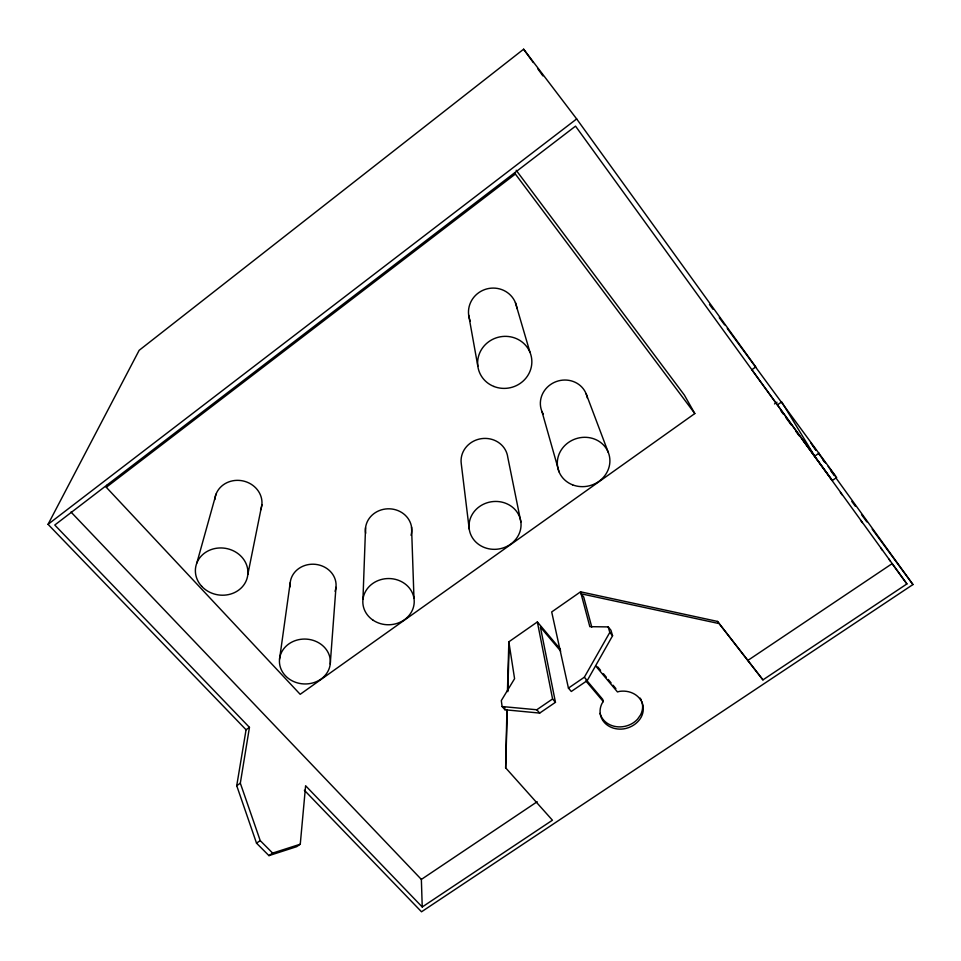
<?xml version="1.0" encoding="UTF-8"?>
<svg xmlns="http://www.w3.org/2000/svg" width="961" height="961" viewBox="0 0 961 961"><rect width="100%" height="100%" fill="white"/><g stroke="black" fill="none" stroke-linecap="round" stroke-linejoin="round"><path stroke-width="1.44" d="M506.915 710.371L505.654 767.839L552.431 820.201L422.239 906.98L305.61 785.75L300.264 844.214L296.709 846.665L268.948 855.638L256.515 843.157L236.73 785.714L246.064 729.771L249.452 727.369L54.777 525.03L575.531 126.143L906.908 583.928L762.938 679.883L717.483 621.419L580.564 591.82L551.698 611.953L568.431 688.112L571.29 691.476L587.219 680.604L612.565 635.762L610.944 630.236L608.205 626.908L589.826 626.668L580.564 591.82M507.456 690.995L508.849 641.816L537.355 621.947L560.419 649.276M505.654 767.839L507.312 709.602M507.816 691.68L509.174 643.894M362.958 599.232L365.552 527.733M330.236 664.075A25.479 22.451 2.7 0 0 294.474 640.915A25.479 22.451 2.7 0 0 289.982 679.559A25.479 22.451 2.7 0 0 330.236 664.075L335.966 587.315M279.531 659.222L290.21 582.702M300.264 844.214L272.636 853.092L260.215 840.599L240.322 783.179L249.452 727.369M247.842 574.378L261.897 504.621M196.825 563.074L216.033 494.134M516.177 170.265L684.364 395.067L694.815 413.554L300.18 694.31L106.287 487.275L107.5 484.644M246.064 729.771L48.05 524.334L139.153 350.321L523.625 49.203L576.672 118.936L755.766 366.922L751.85 369.721L832.322 480.488L836.671 477.497L727.285 328.506M568.431 688.112L584.348 677.217L609.803 632.41L608.205 626.908M586.378 680.016L602.715 699.368L603.28 701.554L602.03 703.368A21.767 18.836 -13.6 0 0 623.617 728.906C630.884 727.777 637.66 723.561 641.251 717.038A21.767 18.836 -13.6 0 0 639.389 698.215A21.767 18.836 -13.6 0 0 619.749 691.343L617.455 691.932L595.604 665.853M48.05 524.334L576.672 118.936M106.287 487.275L515.372 174.037L514.796 172.668M774.518 403.932L776.968 402.203M236.73 785.714L240.322 783.179M777.473 404.857L781.689 401.89L814.712 456.151L819.072 453.124M256.515 843.157L260.215 840.599M268.948 855.638L272.636 853.092M508.849 641.816L514.579 678.682L501.306 700.593L502.11 706.539L536.791 709.759L552.575 698.959L537.355 621.947M502.11 706.539L504.945 709.759L539.686 713.086L555.458 702.311L540.394 627.089L560.707 651.15M422.239 906.98L421.362 879.423L537.187 801.726M747.67 660.543L892.144 563.639L906.908 583.928M835.998 478.013L912.95 584.552L421.519 911.797L304.349 790.23M718.36 623.425L581.081 593.79L583.687 596.949L591.772 627.077M70.982 512.021L421.362 879.423M536.791 709.759L539.686 713.086M552.575 698.959L555.458 702.311M584.348 677.217L587.219 680.604M585.862 680.941L603.28 701.554M597.694 666.874L600.565 670.31M603.436 673.745L606.307 677.181M608.229 679.463L611.1 682.899M613.022 685.193L615.893 688.617M609.803 632.41L612.565 635.762M832.322 480.488L802.399 439.549M717.483 621.419L762.938 679.883M515.372 174.037L694.815 413.554M709.482 304.493L713.05 309.298M719.272 317.695L724.618 324.902M810.652 442.769L815.901 449.88M818.52 453.424L825.523 462.902M828.154 466.457L835.145 475.923M851.782 501.39L855.326 506.207M861.524 514.652L866.846 521.883M872.168 529.115L912.95 584.552M780.692 410.467L783.323 414.083M785.954 417.699L791.215 424.942M795.612 430.972L799.12 435.789M840.37 492.476L842.124 494.891M860.551 520.225L862.305 522.628M880.744 547.962L882.498 550.377M888.637 558.821L890.391 561.224M812.393 445.327L815.889 450.168M822.892 459.851L824.634 462.277M830.76 470.746L834.256 475.587M523.625 49.203L533.283 62.549M537.667 68.615L542.929 75.895M586.15 393.806L608.265 452.355M515.408 302.619L529.991 352.327M541.956 411.536L559.062 471.887M520.886 522.015A26.079 23.905 -9.1 0 0 479.551 506.531A26.079 23.905 -9.1 0 0 484.668 547.614A26.079 23.905 -9.1 0 0 520.886 522.015L507.78 457.292A23.472 21.899 -9.2 0 0 481.629 438.636A23.472 21.899 -9.2 0 0 461.256 463.634L469.22 529.067M468.668 315.136L477.833 366.201M504.609 707.38L504.945 709.759M411.548 527.024L413.975 598.319M641.78 701.47A21.707 18.8 -13.6 0 1 640.591 714.828L637.575 719.152A21.707 18.8 -13.6 0 1 616.013 726.624A21.707 18.8 -13.6 0 1 600.06 713.386M640.218 698.118A21.707 18.8 -13.6 0 1 641.347 700.317M470.289 321.07A24.385 23.569 -16.3 0 1 486.746 288.937A24.385 23.569 -16.3 0 1 516.958 308.589M543.265 414.143A23.809 22.367 -19.2 0 1 556.287 381.565A23.809 22.367 -19.2 0 1 587.351 398.034M214.771 499.648A23.713 21.598 10.9 0 1 243.289 480.993A23.713 21.598 10.9 0 1 260.575 510.099M290.234 586.775A23.004 20.686 3.7 0 1 315.34 564.335A23.004 20.686 3.7 0 1 335.065 591.279M365.673 533.283A23.184 21.238 -0.7 0 1 389.758 508.825A23.184 21.238 -0.7 0 1 411.044 535.289M493.87 386.454A27.196 25.947 -14.7 0 0 531.685 358.885A27.196 25.947 -14.7 0 0 488.656 341.78A27.196 25.947 -14.7 0 0 493.87 386.454M572.612 484.849A26.476 24.481 -17.9 0 0 609.791 458.577A26.476 24.481 -17.9 0 0 568.407 442.516A26.476 24.481 -17.9 0 0 572.612 484.849M201.618 586.222A26.343 23.557 9.3 0 0 246.388 580.336A26.343 23.557 9.3 0 0 216.946 548.19A26.343 23.557 9.3 0 0 201.618 586.222M373.048 620.181A25.707 23.112 -1.4 0 0 414.035 604.349A25.707 23.112 -1.4 0 0 378.466 580.432A25.707 23.112 -1.4 0 0 373.048 620.181"/></g></svg>
